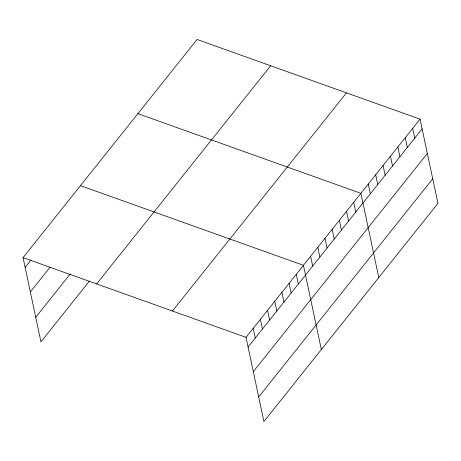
<?xml version="1.0" encoding="UTF-8"?>
<svg xmlns="http://www.w3.org/2000/svg" width="461" height="461" viewBox="0 0 461 461"><rect width="100%" height="100%" fill="white"/><g stroke="black" fill="none" stroke-linecap="round" stroke-linejoin="round"><path stroke-width="0.69" d="M89.411 281.106L40.948 341.849L23.05 257.636L197.083 39.467L420.052 119.151L437.95 203.364L263.917 421.533L246.013 337.314L420.052 119.151M25.119 267.368L30.95 260.056M30.345 291.951L50.088 267.201M35.727 317.272L70.274 273.961M96.626 283.93L270.665 65.762M172.437 311.019L346.47 92.857M248.081 347.052L422.12 128.884M253.308 371.629L427.341 153.467M258.69 396.95L432.723 178.787M137.914 113.648L360.877 193.326L378.781 277.539M80.479 185.639L303.447 265.323L321.346 349.536M23.05 257.636L246.013 337.314M412.653 128.423L414.721 138.156M405.254 137.695L407.328 147.428M397.86 146.967L399.929 156.7M390.461 156.239L392.536 165.972M383.068 165.511L385.137 175.249M375.669 174.782L377.738 184.521M368.276 184.054L370.344 193.793M353.696 202.327L355.765 212.06M346.522 211.322L348.591 221.061M339.342 220.323L341.411 230.062M332.162 229.324L334.231 239.057M324.982 238.32L327.051 248.058M317.802 247.321L319.871 257.059M310.628 256.322L312.696 266.055M296.267 274.318L298.336 284.057M289.087 283.319L291.156 293.058M281.907 292.32L283.976 302.053M274.727 301.315L276.802 311.054M267.553 310.316L269.622 320.055M260.373 319.317L262.442 329.05M253.193 328.313L255.261 338.051"/></g></svg>
